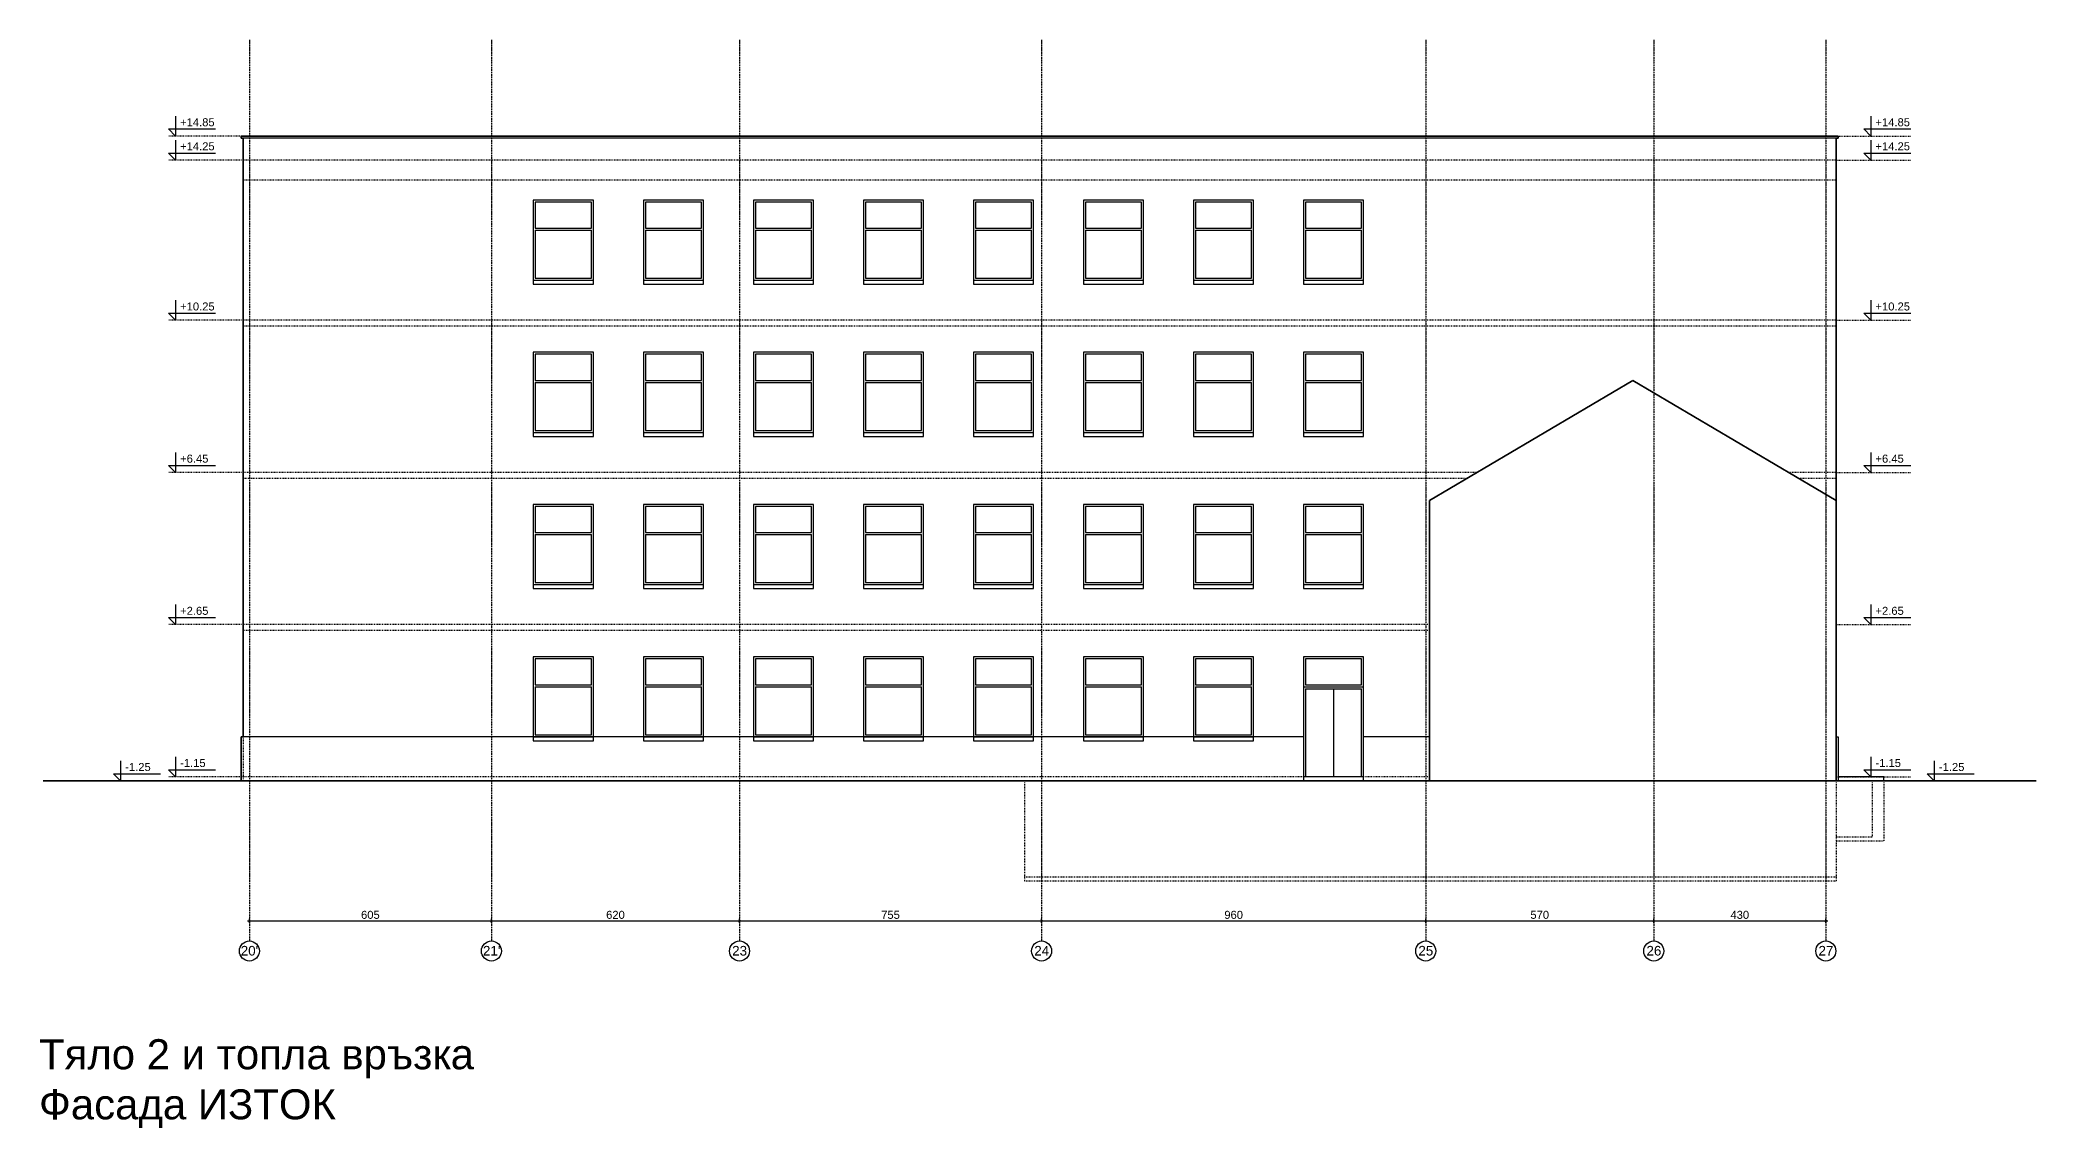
# Model space of a CAD drawing. Header units: inches. Extents: x -72385 to 39588, y -6525 to 66685.
# Drawn here: x 25931 to 30920, y 17634 to 20351 of the extents above; entities that cross this region are included whole.
import ezdxf

# ---------------------------------------------------------------- set-up
doc = ezdxf.new("R2010")
doc.units = ezdxf.units.IN
doc.header["$MEASUREMENT"] = 0
doc.linetypes.add('DashDot', pattern=[0.6, 0.4, -0.1, 0, -0.1])
doc.linetypes.add('Hidden', pattern=[0.4, 0.2, -0.2])
for name, color, linetype, lineweight in [('Надписи коти външни', 252, 'Continuous', 25), ('Надписи нива', 252, 'Continuous', 25), ('Надписи Оси', 252, 'Continuous', 25), ('Оси', 252, 'DashDot', 25), ('Фасади Разрези дебело', 7, 'Continuous', 35), ('Фасади Разрези пунктир', 253, 'Hidden', 25), ('Фасади Разрези тънко', 253, 'Continuous', 25)]:
    doc.layers.add(name, color=color, linetype=linetype, lineweight=lineweight)
doc.styles.add('Arial Regular', font='arial.ttf')
doc.styles.get("Standard").update_dxf_attribs({"font": 'arial.ttf'})
doc.dimstyles.new('Annotative', dxfattribs={"dimscale": 0, "dimtxt": 20, "dimasz": 5, "dimexe": 5, "dimexo": 5, "dimgap": 5, "dimtad": 1, "dimdec": 0, "dimzin": 0, "dimdsep": 46, "dimtxsty": 'Standard', "dimblk": 'ARCHTICK', "dimcen": 5, "dimdle": 5, "dimadec": 0, "dimazin": 0, "dimtfac": 1, "dimtdec": 0, "dimtofl": 0, "dimtmove": 0, "dimatfit": 3, "dimldrblk": 'ARCHTICK', "dimfxl": 5, "dimfxlon": 1, "dimtolj": 1, "dimtzin": 0, "dimarcsym": 1})

# ---------------------------------------------------------------- blocks, each defined once
blk = doc.blocks.new('_ArchTick')
at = {"color": 0, "linetype": 'ByBlock', "const_width": 0.15}
blk.add_lwpolyline([(-0.5, -0.5), (0.5, 0.5)], dxfattribs=at)
blk = doc.blocks.new('*D7034')
at = {"layer": 'Defpoints', "color": 0, "ltscale": 10, "transparency": 16777216}
for p in [(27059.7, 18150.9), (26454.7, 18100.9), (27059.7, 18100.9)]:
    blk.add_point(p, dxfattribs=at)
at = {"layer": 'Надписи коти външни', "color": 0, "lineweight": -2, "ltscale": 10, "transparency": 16777216}
for p, q in [((26449.7, 18150.9), (27064.7, 18150.9)), ((26454.7, 18145.9), (26454.7, 18155.9)), ((27059.7, 18145.9), (27059.7, 18155.9))]:
    blk.add_line(p, q, dxfattribs=at)
at = {"layer": 'Надписи коти външни', "color": 0, "lineweight": -2, "ltscale": 10, "transparency": 16777216, "xscale": 5, "yscale": 5, "zscale": 5, "rotation": 180}
blk.add_blockref('_ArchTick', (26454.7, 18150.9), dxfattribs=at)
at = {"layer": 'Надписи коти външни', "color": 0, "lineweight": -2, "ltscale": 10, "transparency": 16777216, "xscale": 5, "yscale": 5, "zscale": 5}
blk.add_blockref('_ArchTick', (27059.7, 18150.9), dxfattribs=at)
at = {"layer": 'Надписи коти външни', "color": 0, "ltscale": 10, "transparency": 16777216, "insert": (26757.2, 18166.1), "char_height": 20, "attachment_point": 5}
blk.add_mtext('\\A1;605', dxfattribs=at)
blk = doc.blocks.new('*D7035')
at = {"layer": 'Defpoints', "color": 0, "ltscale": 10, "transparency": 16777216}
for p in [(27679.7, 18150.9), (27059.7, 18100.9), (27679.7, 18100.9)]:
    blk.add_point(p, dxfattribs=at)
at = {"layer": 'Надписи коти външни', "color": 0, "lineweight": -2, "ltscale": 10, "transparency": 16777216}
for p, q in [((27054.7, 18150.9), (27684.7, 18150.9)), ((27059.7, 18145.9), (27059.7, 18155.9)), ((27679.7, 18145.9), (27679.7, 18155.9))]:
    blk.add_line(p, q, dxfattribs=at)
at = {"layer": 'Надписи коти външни', "color": 0, "lineweight": -2, "ltscale": 10, "transparency": 16777216, "xscale": 5, "yscale": 5, "zscale": 5, "rotation": 180}
blk.add_blockref('_ArchTick', (27059.7, 18150.9), dxfattribs=at)
at = {"layer": 'Надписи коти външни', "color": 0, "lineweight": -2, "ltscale": 10, "transparency": 16777216, "xscale": 5, "yscale": 5, "zscale": 5}
blk.add_blockref('_ArchTick', (27679.7, 18150.9), dxfattribs=at)
at = {"layer": 'Надписи коти външни', "color": 0, "ltscale": 10, "transparency": 16777216, "insert": (27369.7, 18166.1), "char_height": 20, "attachment_point": 5}
blk.add_mtext('\\A1;620', dxfattribs=at)
blk = doc.blocks.new('*D7036')
at = {"layer": 'Defpoints', "color": 0, "ltscale": 10, "transparency": 16777216}
for p in [(28434.7, 18150.9), (27679.7, 18100.9), (28434.7, 18100.9)]:
    blk.add_point(p, dxfattribs=at)
at = {"layer": 'Надписи коти външни', "color": 0, "lineweight": -2, "ltscale": 10, "transparency": 16777216}
for p, q in [((27674.7, 18150.9), (28439.7, 18150.9)), ((27679.7, 18145.9), (27679.7, 18155.9)), ((28434.7, 18145.9), (28434.7, 18155.9))]:
    blk.add_line(p, q, dxfattribs=at)
at = {"layer": 'Надписи коти външни', "color": 0, "lineweight": -2, "ltscale": 10, "transparency": 16777216, "xscale": 5, "yscale": 5, "zscale": 5, "rotation": 180}
blk.add_blockref('_ArchTick', (27679.7, 18150.9), dxfattribs=at)
at = {"layer": 'Надписи коти външни', "color": 0, "lineweight": -2, "ltscale": 10, "transparency": 16777216, "xscale": 5, "yscale": 5, "zscale": 5}
blk.add_blockref('_ArchTick', (28434.7, 18150.9), dxfattribs=at)
at = {"layer": 'Надписи коти външни', "color": 0, "ltscale": 10, "transparency": 16777216, "insert": (28057.2, 18166.1), "char_height": 20, "attachment_point": 5}
blk.add_mtext('\\A1;755', dxfattribs=at)
blk = doc.blocks.new('*D7037')
at = {"layer": 'Defpoints', "color": 0, "ltscale": 10, "transparency": 16777216}
for p in [(29394.7, 18150.9), (28434.7, 18100.9), (29394.7, 18100.9)]:
    blk.add_point(p, dxfattribs=at)
at = {"layer": 'Надписи коти външни', "color": 0, "lineweight": -2, "ltscale": 10, "transparency": 16777216}
for p, q in [((28429.7, 18150.9), (29399.7, 18150.9)), ((28434.7, 18145.9), (28434.7, 18155.9)), ((29394.7, 18145.9), (29394.7, 18155.9))]:
    blk.add_line(p, q, dxfattribs=at)
at = {"layer": 'Надписи коти външни', "color": 0, "lineweight": -2, "ltscale": 10, "transparency": 16777216, "xscale": 5, "yscale": 5, "zscale": 5, "rotation": 180}
blk.add_blockref('_ArchTick', (28434.7, 18150.9), dxfattribs=at)
at = {"layer": 'Надписи коти външни', "color": 0, "lineweight": -2, "ltscale": 10, "transparency": 16777216, "xscale": 5, "yscale": 5, "zscale": 5}
blk.add_blockref('_ArchTick', (29394.7, 18150.9), dxfattribs=at)
at = {"layer": 'Надписи коти външни', "color": 0, "ltscale": 10, "transparency": 16777216, "insert": (28914.7, 18166.1), "char_height": 20, "attachment_point": 5}
blk.add_mtext('\\A1;960', dxfattribs=at)
blk = doc.blocks.new('*D7038')
at = {"layer": 'Defpoints', "color": 0, "ltscale": 10, "transparency": 16777216}
for p in [(29964.7, 18150.9), (29394.7, 18100.9), (29964.7, 18100.9)]:
    blk.add_point(p, dxfattribs=at)
at = {"layer": 'Надписи коти външни', "color": 0, "lineweight": -2, "ltscale": 10, "transparency": 16777216}
for p, q in [((29389.7, 18150.9), (29969.7, 18150.9)), ((29394.7, 18145.9), (29394.7, 18155.9)), ((29964.7, 18145.9), (29964.7, 18155.9))]:
    blk.add_line(p, q, dxfattribs=at)
at = {"layer": 'Надписи коти външни', "color": 0, "lineweight": -2, "ltscale": 10, "transparency": 16777216, "xscale": 5, "yscale": 5, "zscale": 5, "rotation": 180}
blk.add_blockref('_ArchTick', (29394.7, 18150.9), dxfattribs=at)
at = {"layer": 'Надписи коти външни', "color": 0, "lineweight": -2, "ltscale": 10, "transparency": 16777216, "xscale": 5, "yscale": 5, "zscale": 5}
blk.add_blockref('_ArchTick', (29964.7, 18150.9), dxfattribs=at)
at = {"layer": 'Надписи коти външни', "color": 0, "ltscale": 10, "transparency": 16777216, "insert": (29679.7, 18166.1), "char_height": 20, "attachment_point": 5}
blk.add_mtext('\\A1;570', dxfattribs=at)
blk = doc.blocks.new('*D7039')
at = {"layer": 'Defpoints', "color": 0, "ltscale": 10, "transparency": 16777216}
for p in [(30394.7, 18150.9), (29964.7, 18100.9), (30394.7, 18100.9)]:
    blk.add_point(p, dxfattribs=at)
at = {"layer": 'Надписи коти външни', "color": 0, "lineweight": -2, "ltscale": 10, "transparency": 16777216}
for p, q in [((29959.7, 18150.9), (30399.7, 18150.9)), ((29964.7, 18145.9), (29964.7, 18155.9)), ((30394.7, 18145.9), (30394.7, 18155.9))]:
    blk.add_line(p, q, dxfattribs=at)
at = {"layer": 'Надписи коти външни', "color": 0, "lineweight": -2, "ltscale": 10, "transparency": 16777216, "xscale": 5, "yscale": 5, "zscale": 5, "rotation": 180}
blk.add_blockref('_ArchTick', (29964.7, 18150.9), dxfattribs=at)
at = {"layer": 'Надписи коти външни', "color": 0, "lineweight": -2, "ltscale": 10, "transparency": 16777216, "xscale": 5, "yscale": 5, "zscale": 5}
blk.add_blockref('_ArchTick', (30394.7, 18150.9), dxfattribs=at)
at = {"layer": 'Надписи коти външни', "color": 0, "ltscale": 10, "transparency": 16777216, "insert": (30179.7, 18166.1), "char_height": 20, "attachment_point": 5}
blk.add_mtext('\\A1;430', dxfattribs=at)

msp = doc.modelspace()

# ---------------------------------------------------------------- linework, layer by layer
at = {"layer": 'Надписи нива', "ltscale": 10}
for p, q in [((26270.1, 20160.9), (26270.1, 20110.9)), ((30507.1, 20160.9), (30507.1, 20110.9)), ((26252.4, 20128.6), (26370.1, 20128.6)), ((26270.1, 20110.9), (26252.4, 20128.6)), ((30489.4, 20128.6), (30607.1, 20128.6)), ((30507.1, 20110.9), (30489.4, 20128.6)), ((26252.4, 20068.6), (26370.1, 20068.6)), ((26270.1, 20050.9), (26252.4, 20068.6)), ((26270.1, 20100.9), (26270.1, 20050.9)), ((30489.4, 20068.6), (30607.1, 20068.6)), ((30507.1, 20050.9), (30489.4, 20068.6)), ((30507.1, 20100.9), (30507.1, 20050.9)), ((26252.4, 19668.6), (26370.1, 19668.6)), ((26270.1, 19650.9), (26252.4, 19668.6)), ((26270.1, 19700.9), (26270.1, 19650.9)), ((30489.4, 19668.6), (30607.1, 19668.6)), ((30507.1, 19650.9), (30489.4, 19668.6)), ((30507.1, 19700.9), (30507.1, 19650.9)), ((26270.1, 19320.9), (26270.1, 19270.9)), ((30507.1, 19320.9), (30507.1, 19270.9)), ((26252.4, 19288.6), (26370.1, 19288.6)), ((26270.1, 19270.9), (26252.4, 19288.6)), ((30489.4, 19288.6), (30607.1, 19288.6)), ((30507.1, 19270.9), (30489.4, 19288.6)), ((26252.4, 18908.6), (26370.1, 18908.6)), ((26270.1, 18890.9), (26252.4, 18908.6)), ((26270.1, 18940.9), (26270.1, 18890.9)), ((30489.4, 18908.6), (30607.1, 18908.6)), ((30507.1, 18890.9), (30489.4, 18908.6)), ((30507.1, 18940.9), (30507.1, 18890.9)), ((26270.1, 18560.9), (26270.1, 18510.9)), ((30507.1, 18560.9), (30507.1, 18510.9)), ((26115.1, 18518.6), (26232.8, 18518.6)), ((26132.8, 18500.9), (26115.1, 18518.6)), ((26132.8, 18550.9), (26132.8, 18500.9)), ((26252.4, 18528.6), (26370.1, 18528.6)), ((26270.1, 18510.9), (26252.4, 18528.6)), ((30489.4, 18528.6), (30607.1, 18528.6)), ((30507.1, 18510.9), (30489.4, 18528.6)), ((30648, 18518.6), (30765.7, 18518.6)), ((30665.7, 18500.9), (30648, 18518.6)), ((30665.7, 18550.9), (30665.7, 18500.9))]:
    msp.add_line(p, q, dxfattribs=at)
at = {"layer": 'Надписи нива', "linetype": 'Hidden', "ltscale": 10}
for p, q in [((26439.3, 20110.9), (26252.4, 20110.9)), ((30420.2, 20110.9), (30607.1, 20110.9)), ((26439.3, 20050.9), (26252.4, 20050.9)), ((30420.2, 20050.9), (30607.1, 20050.9)), ((26439.3, 19650.9), (26252.4, 19650.9)), ((30420.2, 19650.9), (30607.1, 19650.9)), ((26439.3, 19270.9), (26252.4, 19270.9)), ((30420.2, 19270.9), (30607.1, 19270.9)), ((26439.3, 18890.9), (26252.4, 18890.9)), ((30420.2, 18890.9), (30607.1, 18890.9)), ((26439.3, 18510.9), (26252.4, 18510.9)), ((30420.2, 18510.9), (30607.1, 18510.9))]:
    msp.add_line(p, q, dxfattribs=at)
at = {"layer": 'Надписи Оси', "ltscale": 50}
for centre in [(26454.7, 18075.9), (27059.7, 18075.9), (27679.7, 18075.9), (28434.7, 18075.9), (29394.7, 18075.9), (29964.7, 18075.9), (30394.7, 18075.9)]:
    msp.add_circle(centre, 25, dxfattribs=at)
at = {"layer": 'Оси', "ltscale": 10}
for p, q in [((26454.7, 20350.9), (26454.7, 18100.9)), ((27059.7, 20350.9), (27059.7, 18100.9)), ((27679.7, 20350.9), (27679.7, 18100.9)), ((28434.7, 20350.9), (28434.7, 18100.9)), ((29394.7, 20350.9), (29394.7, 18100.9)), ((29964.7, 20350.9), (29964.7, 18100.9)), ((30394.7, 20350.9), (30394.7, 18100.9))]:
    msp.add_line(p, q, dxfattribs=at)
at = {"layer": 'Фасади Разрези дебело', "ltscale": 10, "extrusion": (1.22465e-16, 1, -2.22045e-16)}
msp.add_line((30425.2, 20110.9), (26434.3, 20110.9), dxfattribs=at)
at = {"layer": 'Фасади Разрези дебело', "ltscale": 10}
for p, q in [((26434.3, 20110.9), (26434.3, 20105.9)), ((26439.3, 20105.9), (26434.3, 20105.9)), ((26439.3, 20105.9), (26439.3, 18610.9)), ((30420.2, 20105.9), (30420.2, 19200.9)), ((30420.2, 20105.9), (30425.2, 20105.9)), ((30425.2, 20110.9), (30425.2, 20105.9)), ((29912.3, 19500.9), (29404.4, 19200.9)), ((29912.3, 19500.9), (30420.2, 19200.9)), ((29404.4, 19200.9), (29404.4, 18500.9)), ((30420.2, 19200.9), (30420.2, 18500.9)), ((26434.3, 18610.9), (26434.3, 18500.9)), ((26439.3, 18610.9), (26434.3, 18610.9))]:
    msp.add_line(p, q, dxfattribs=at)
at = {"layer": 'Фасади Разрези дебело', "ltscale": 10, "extrusion": (-1.2091e-15, 1, -2.22045e-16)}
msp.add_line((30920.2, 18500.9), (25939.3, 18500.9), dxfattribs=at)
at = {"layer": 'Фасади Разрези пунктир', "ltscale": 10, "extrusion": (1.22465e-16, 1, -2.22045e-16)}
for p, q in [((30420.2, 20050.9), (26439.3, 20050.9)), ((30420.2, 20000.9), (26439.3, 20000.9)), ((30420.2, 19650.9), (26439.3, 19650.9)), ((30420.2, 19635.9), (26439.3, 19635.9)), ((29522.9, 19270.9), (26439.3, 19270.9)), ((30420.2, 19270.9), (30301.7, 19270.9)), ((29497.5, 19255.9), (26439.3, 19255.9)), ((30420.2, 19255.9), (30327.1, 19255.9)), ((29404.4, 18890.9), (26439.3, 18890.9)), ((29404.4, 18875.9), (26439.3, 18875.9)), ((29089.4, 18510.9), (26439.3, 18510.9)), ((29404.4, 18510.9), (29239.4, 18510.9))]:
    msp.add_line(p, q, dxfattribs=at)
at = {"layer": 'Фасади Разрези пунктир', "ltscale": 10}
for p, q in [((26439.3, 18610.9), (26439.3, 18500.9)), ((28391.9, 18500.9), (28391.9, 18250.9)), ((30420.2, 18500.9), (30420.2, 18250.9)), ((30510.2, 18500.9), (30510.2, 18360.9)), ((30539.8, 18500.9), (30539.8, 18350.9))]:
    msp.add_line(p, q, dxfattribs=at)
at = {"layer": 'Фасади Разрези пунктир', "ltscale": 10, "extrusion": (7.84095e-16, 1, -2.22045e-16)}
for p, q in [((30420.2, 18360.9), (30510.2, 18360.9)), ((30420.2, 18350.9), (30539.8, 18350.9))]:
    msp.add_line(p, q, dxfattribs=at)
at = {"layer": 'Фасади Разрези пунктир', "ltscale": 10, "extrusion": (-1.22465e-16, 1, -2.22045e-16)}
for p, q in [((28391.9, 18260.9), (30420.2, 18260.9)), ((28391.9, 18250.9), (30420.2, 18250.9))]:
    msp.add_line(p, q, dxfattribs=at)
at = {"layer": 'Фасади Разрези тънко', "ltscale": 10, "extrusion": (1.22465e-16, 1, -2.22045e-16)}
for p, q in [((30420.2, 20105.9), (26439.3, 20105.9)), ((29239.4, 18510.9), (29089.4, 18510.9))]:
    msp.add_line(p, q, dxfattribs=at)
at = {"layer": 'Фасади Разрези тънко', "ltscale": 10}
for p, q in [((27314.4, 19950.9), (27164.4, 19950.9)), ((27164.4, 19950.9), (27164.4, 19750.9)), ((27309.4, 19945.9), (27169.4, 19945.9)), ((27169.4, 19945.9), (27169.4, 19880.9)), ((27309.4, 19880.9), (27309.4, 19945.9)), ((27314.4, 19750.9), (27314.4, 19950.9)), ((27589.4, 19950.9), (27439.4, 19950.9)), ((27439.4, 19950.9), (27439.4, 19750.9)), ((27584.4, 19945.9), (27444.4, 19945.9)), ((27444.4, 19945.9), (27444.4, 19880.9)), ((27584.4, 19880.9), (27584.4, 19945.9)), ((27589.4, 19750.9), (27589.4, 19950.9)), ((27864.4, 19950.9), (27714.4, 19950.9)), ((27714.4, 19950.9), (27714.4, 19750.9)), ((27859.4, 19945.9), (27719.4, 19945.9)), ((27719.4, 19945.9), (27719.4, 19880.9)), ((27859.4, 19880.9), (27859.4, 19945.9)), ((27864.4, 19750.9), (27864.4, 19950.9)), ((28139.4, 19950.9), (27989.4, 19950.9)), ((27989.4, 19950.9), (27989.4, 19750.9)), ((28134.4, 19945.9), (27994.4, 19945.9)), ((27994.4, 19945.9), (27994.4, 19880.9)), ((28134.4, 19880.9), (28134.4, 19945.9)), ((28139.4, 19750.9), (28139.4, 19950.9)), ((28414.4, 19950.9), (28264.4, 19950.9)), ((28264.4, 19950.9), (28264.4, 19750.9)), ((28409.4, 19945.9), (28269.4, 19945.9)), ((28269.4, 19945.9), (28269.4, 19880.9)), ((28409.4, 19880.9), (28409.4, 19945.9)), ((28414.4, 19750.9), (28414.4, 19950.9)), ((28689.4, 19950.9), (28539.4, 19950.9)), ((28539.4, 19950.9), (28539.4, 19750.9)), ((28684.4, 19945.9), (28544.4, 19945.9)), ((28544.4, 19945.9), (28544.4, 19880.9)), ((28684.4, 19880.9), (28684.4, 19945.9)), ((28689.4, 19750.9), (28689.4, 19950.9)), ((28964.4, 19950.9), (28814.4, 19950.9)), ((28814.4, 19950.9), (28814.4, 19750.9)), ((28959.4, 19945.9), (28819.4, 19945.9)), ((28819.4, 19945.9), (28819.4, 19880.9)), ((28959.4, 19880.9), (28959.4, 19945.9)), ((28964.4, 19750.9), (28964.4, 19950.9)), ((29239.4, 19950.9), (29089.4, 19950.9)), ((29089.4, 19950.9), (29089.4, 19750.9)), ((29234.4, 19945.9), (29094.4, 19945.9)), ((29094.4, 19945.9), (29094.4, 19880.9)), ((29234.4, 19880.9), (29234.4, 19945.9)), ((29239.4, 19750.9), (29239.4, 19950.9)), ((27169.4, 19880.9), (27309.4, 19880.9)), ((27169.4, 19875.9), (27169.4, 19755.9)), ((27169.4, 19875.9), (27309.4, 19875.9)), ((27309.4, 19755.9), (27309.4, 19875.9)), ((27444.4, 19880.9), (27584.4, 19880.9)), ((27444.4, 19875.9), (27444.4, 19755.9)), ((27444.4, 19875.9), (27584.4, 19875.9)), ((27584.4, 19755.9), (27584.4, 19875.9)), ((27719.4, 19880.9), (27859.4, 19880.9)), ((27719.4, 19875.9), (27719.4, 19755.9)), ((27719.4, 19875.9), (27859.4, 19875.9)), ((27859.4, 19755.9), (27859.4, 19875.9)), ((27994.4, 19880.9), (28134.4, 19880.9)), ((27994.4, 19875.9), (27994.4, 19755.9)), ((27994.4, 19875.9), (28134.4, 19875.9)), ((28134.4, 19755.9), (28134.4, 19875.9)), ((28269.4, 19880.9), (28409.4, 19880.9)), ((28269.4, 19875.9), (28269.4, 19755.9)), ((28269.4, 19875.9), (28409.4, 19875.9)), ((28409.4, 19755.9), (28409.4, 19875.9)), ((28544.4, 19880.9), (28684.4, 19880.9)), ((28544.4, 19875.9), (28544.4, 19755.9)), ((28544.4, 19875.9), (28684.4, 19875.9)), ((28684.4, 19755.9), (28684.4, 19875.9)), ((28819.4, 19880.9), (28959.4, 19880.9)), ((28819.4, 19875.9), (28819.4, 19755.9)), ((28819.4, 19875.9), (28959.4, 19875.9)), ((28959.4, 19755.9), (28959.4, 19875.9)), ((29094.4, 19880.9), (29234.4, 19880.9)), ((29094.4, 19875.9), (29094.4, 19755.9)), ((29094.4, 19875.9), (29234.4, 19875.9)), ((29234.4, 19755.9), (29234.4, 19875.9)), ((27164.4, 19750.9), (27164.4, 19740.9)), ((27164.4, 19750.9), (27314.4, 19750.9)), ((27164.4, 19740.9), (27314.4, 19740.9)), ((27169.4, 19755.9), (27309.4, 19755.9)), ((27314.4, 19740.9), (27314.4, 19750.9)), ((27439.4, 19750.9), (27439.4, 19740.9)), ((27439.4, 19750.9), (27589.4, 19750.9)), ((27439.4, 19740.9), (27589.4, 19740.9)), ((27444.4, 19755.9), (27584.4, 19755.9)), ((27589.4, 19740.9), (27589.4, 19750.9)), ((27714.4, 19750.9), (27714.4, 19740.9)), ((27714.4, 19750.9), (27864.4, 19750.9)), ((27714.4, 19740.9), (27864.4, 19740.9)), ((27719.4, 19755.9), (27859.4, 19755.9)), ((27864.4, 19740.9), (27864.4, 19750.9)), ((27989.4, 19750.9), (27989.4, 19740.9)), ((27989.4, 19750.9), (28139.4, 19750.9)), ((27989.4, 19740.9), (28139.4, 19740.9)), ((27994.4, 19755.9), (28134.4, 19755.9)), ((28139.4, 19740.9), (28139.4, 19750.9)), ((28264.4, 19750.9), (28264.4, 19740.9)), ((28264.4, 19750.9), (28414.4, 19750.9)), ((28264.4, 19740.9), (28414.4, 19740.9)), ((28269.4, 19755.9), (28409.4, 19755.9)), ((28414.4, 19740.9), (28414.4, 19750.9)), ((28539.4, 19750.9), (28539.4, 19740.9)), ((28539.4, 19750.9), (28689.4, 19750.9)), ((28539.4, 19740.9), (28689.4, 19740.9)), ((28544.4, 19755.9), (28684.4, 19755.9)), ((28689.4, 19740.9), (28689.4, 19750.9)), ((28814.4, 19750.9), (28814.4, 19740.9)), ((28814.4, 19750.9), (28964.4, 19750.9)), ((28814.4, 19740.9), (28964.4, 19740.9)), ((28819.4, 19755.9), (28959.4, 19755.9)), ((28964.4, 19740.9), (28964.4, 19750.9)), ((29089.4, 19750.9), (29089.4, 19740.9)), ((29089.4, 19750.9), (29239.4, 19750.9)), ((29089.4, 19740.9), (29239.4, 19740.9)), ((29094.4, 19755.9), (29234.4, 19755.9)), ((29239.4, 19740.9), (29239.4, 19750.9)), ((27314.4, 19570.9), (27164.4, 19570.9)), ((27164.4, 19570.9), (27164.4, 19370.9)), ((27309.4, 19565.9), (27169.4, 19565.9)), ((27169.4, 19565.9), (27169.4, 19500.9)), ((27309.4, 19500.9), (27309.4, 19565.9)), ((27314.4, 19370.9), (27314.4, 19570.9)), ((27589.4, 19570.9), (27439.4, 19570.9)), ((27439.4, 19570.9), (27439.4, 19370.9)), ((27584.4, 19565.9), (27444.4, 19565.9)), ((27444.4, 19565.9), (27444.4, 19500.9)), ((27584.4, 19500.9), (27584.4, 19565.9)), ((27589.4, 19370.9), (27589.4, 19570.9)), ((27864.4, 19570.9), (27714.4, 19570.9)), ((27714.4, 19570.9), (27714.4, 19370.9)), ((27859.4, 19565.9), (27719.4, 19565.9)), ((27719.4, 19565.9), (27719.4, 19500.9)), ((27859.4, 19500.9), (27859.4, 19565.9)), ((27864.4, 19370.9), (27864.4, 19570.9)), ((28139.4, 19570.9), (27989.4, 19570.9)), ((27989.4, 19570.9), (27989.4, 19370.9)), ((28134.4, 19565.9), (27994.4, 19565.9)), ((27994.4, 19565.9), (27994.4, 19500.9)), ((28134.4, 19500.9), (28134.4, 19565.9)), ((28139.4, 19370.9), (28139.4, 19570.9)), ((28414.4, 19570.9), (28264.4, 19570.9)), ((28264.4, 19570.9), (28264.4, 19370.9)), ((28409.4, 19565.9), (28269.4, 19565.9)), ((28269.4, 19565.9), (28269.4, 19500.9)), ((28409.4, 19500.9), (28409.4, 19565.9)), ((28414.4, 19370.9), (28414.4, 19570.9)), ((28689.4, 19570.9), (28539.4, 19570.9)), ((28539.4, 19570.9), (28539.4, 19370.9)), ((28684.4, 19565.9), (28544.4, 19565.9)), ((28544.4, 19565.9), (28544.4, 19500.9)), ((28684.4, 19500.9), (28684.4, 19565.9)), ((28689.4, 19370.9), (28689.4, 19570.9)), ((28964.4, 19570.9), (28814.4, 19570.9)), ((28814.4, 19570.9), (28814.4, 19370.9)), ((28959.4, 19565.9), (28819.4, 19565.9)), ((28819.4, 19565.9), (28819.4, 19500.9)), ((28959.4, 19500.9), (28959.4, 19565.9)), ((28964.4, 19370.9), (28964.4, 19570.9)), ((29239.4, 19570.9), (29089.4, 19570.9)), ((29089.4, 19570.9), (29089.4, 19370.9)), ((29234.4, 19565.9), (29094.4, 19565.9)), ((29094.4, 19565.9), (29094.4, 19500.9)), ((29234.4, 19500.9), (29234.4, 19565.9)), ((29239.4, 19370.9), (29239.4, 19570.9)), ((27169.4, 19500.9), (27309.4, 19500.9)), ((27169.4, 19495.9), (27169.4, 19375.9)), ((27169.4, 19495.9), (27309.4, 19495.9)), ((27309.4, 19375.9), (27309.4, 19495.9)), ((27444.4, 19500.9), (27584.4, 19500.9)), ((27444.4, 19495.9), (27444.4, 19375.9)), ((27444.4, 19495.9), (27584.4, 19495.9)), ((27584.4, 19375.9), (27584.4, 19495.9)), ((27719.4, 19500.9), (27859.4, 19500.9)), ((27719.4, 19495.9), (27719.4, 19375.9)), ((27719.4, 19495.9), (27859.4, 19495.9)), ((27859.4, 19375.9), (27859.4, 19495.9)), ((27994.4, 19500.9), (28134.4, 19500.9)), ((27994.4, 19495.9), (27994.4, 19375.9)), ((27994.4, 19495.9), (28134.4, 19495.9)), ((28134.4, 19375.9), (28134.4, 19495.9)), ((28269.4, 19500.9), (28409.4, 19500.9)), ((28269.4, 19495.9), (28269.4, 19375.9)), ((28269.4, 19495.9), (28409.4, 19495.9)), ((28409.4, 19375.9), (28409.4, 19495.9)), ((28544.4, 19500.9), (28684.4, 19500.9)), ((28544.4, 19495.9), (28544.4, 19375.9)), ((28544.4, 19495.9), (28684.4, 19495.9)), ((28684.4, 19375.9), (28684.4, 19495.9)), ((28819.4, 19500.9), (28959.4, 19500.9)), ((28819.4, 19495.9), (28819.4, 19375.9)), ((28819.4, 19495.9), (28959.4, 19495.9)), ((28959.4, 19375.9), (28959.4, 19495.9)), ((29094.4, 19500.9), (29234.4, 19500.9)), ((29094.4, 19495.9), (29094.4, 19375.9)), ((29094.4, 19495.9), (29234.4, 19495.9)), ((29234.4, 19375.9), (29234.4, 19495.9)), ((27164.4, 19370.9), (27164.4, 19360.9)), ((27164.4, 19370.9), (27314.4, 19370.9)), ((27164.4, 19360.9), (27314.4, 19360.9)), ((27169.4, 19375.9), (27309.4, 19375.9)), ((27314.4, 19360.9), (27314.4, 19370.9)), ((27439.4, 19370.9), (27439.4, 19360.9)), ((27439.4, 19370.9), (27589.4, 19370.9)), ((27439.4, 19360.9), (27589.4, 19360.9)), ((27444.4, 19375.9), (27584.4, 19375.9)), ((27589.4, 19360.9), (27589.4, 19370.9)), ((27714.4, 19370.9), (27714.4, 19360.9)), ((27714.4, 19370.9), (27864.4, 19370.9)), ((27714.4, 19360.9), (27864.4, 19360.9)), ((27719.4, 19375.9), (27859.4, 19375.9)), ((27864.4, 19360.9), (27864.4, 19370.9)), ((27989.4, 19370.9), (27989.4, 19360.9)), ((27989.4, 19370.9), (28139.4, 19370.9)), ((27989.4, 19360.9), (28139.4, 19360.9)), ((27994.4, 19375.9), (28134.4, 19375.9)), ((28139.4, 19360.9), (28139.4, 19370.9)), ((28264.4, 19370.9), (28264.4, 19360.9)), ((28264.4, 19370.9), (28414.4, 19370.9)), ((28264.4, 19360.9), (28414.4, 19360.9)), ((28269.4, 19375.9), (28409.4, 19375.9)), ((28414.4, 19360.9), (28414.4, 19370.9)), ((28539.4, 19370.9), (28539.4, 19360.9)), ((28539.4, 19370.9), (28689.4, 19370.9)), ((28539.4, 19360.9), (28689.4, 19360.9)), ((28544.4, 19375.9), (28684.4, 19375.9)), ((28689.4, 19360.9), (28689.4, 19370.9)), ((28814.4, 19370.9), (28814.4, 19360.9)), ((28814.4, 19370.9), (28964.4, 19370.9)), ((28814.4, 19360.9), (28964.4, 19360.9)), ((28819.4, 19375.9), (28959.4, 19375.9)), ((28964.4, 19360.9), (28964.4, 19370.9)), ((29089.4, 19370.9), (29089.4, 19360.9)), ((29089.4, 19370.9), (29239.4, 19370.9)), ((29089.4, 19360.9), (29239.4, 19360.9)), ((29094.4, 19375.9), (29234.4, 19375.9)), ((29239.4, 19360.9), (29239.4, 19370.9)), ((27314.4, 19190.9), (27164.4, 19190.9)), ((27164.4, 19190.9), (27164.4, 18990.9)), ((27309.4, 19185.9), (27169.4, 19185.9)), ((27169.4, 19185.9), (27169.4, 19120.9)), ((27309.4, 19120.9), (27309.4, 19185.9)), ((27314.4, 18990.9), (27314.4, 19190.9)), ((27589.4, 19190.9), (27439.4, 19190.9)), ((27439.4, 19190.9), (27439.4, 18990.9)), ((27584.4, 19185.9), (27444.4, 19185.9)), ((27444.4, 19185.9), (27444.4, 19120.9)), ((27584.4, 19120.9), (27584.4, 19185.9)), ((27589.4, 18990.9), (27589.4, 19190.9)), ((27864.4, 19190.9), (27714.4, 19190.9)), ((27714.4, 19190.9), (27714.4, 18990.9)), ((27859.4, 19185.9), (27719.4, 19185.9)), ((27719.4, 19185.9), (27719.4, 19120.9)), ((27859.4, 19120.9), (27859.4, 19185.9)), ((27864.4, 18990.9), (27864.4, 19190.9)), ((28139.4, 19190.9), (27989.4, 19190.9)), ((27989.4, 19190.9), (27989.4, 18990.9)), ((28134.4, 19185.9), (27994.4, 19185.9)), ((27994.4, 19185.9), (27994.4, 19120.9)), ((28134.4, 19120.9), (28134.4, 19185.9)), ((28139.4, 18990.9), (28139.4, 19190.9)), ((28414.4, 19190.9), (28264.4, 19190.9)), ((28264.4, 19190.9), (28264.4, 18990.9)), ((28409.4, 19185.9), (28269.4, 19185.9)), ((28269.4, 19185.9), (28269.4, 19120.9)), ((28409.4, 19120.9), (28409.4, 19185.9)), ((28414.4, 18990.9), (28414.4, 19190.9)), ((28689.4, 19190.9), (28539.4, 19190.9)), ((28539.4, 19190.9), (28539.4, 18990.9)), ((28684.4, 19185.9), (28544.4, 19185.9)), ((28544.4, 19185.9), (28544.4, 19120.9)), ((28684.4, 19120.9), (28684.4, 19185.9)), ((28689.4, 18990.9), (28689.4, 19190.9)), ((28964.4, 19190.9), (28814.4, 19190.9)), ((28814.4, 19190.9), (28814.4, 18990.9)), ((28959.4, 19185.9), (28819.4, 19185.9)), ((28819.4, 19185.9), (28819.4, 19120.9)), ((28959.4, 19120.9), (28959.4, 19185.9)), ((28964.4, 18990.9), (28964.4, 19190.9)), ((29239.4, 19190.9), (29089.4, 19190.9)), ((29089.4, 19190.9), (29089.4, 18990.9)), ((29234.4, 19185.9), (29094.4, 19185.9)), ((29094.4, 19185.9), (29094.4, 19120.9)), ((29234.4, 19120.9), (29234.4, 19185.9)), ((29239.4, 18990.9), (29239.4, 19190.9)), ((27169.4, 19120.9), (27309.4, 19120.9)), ((27169.4, 19115.9), (27169.4, 18995.9)), ((27169.4, 19115.9), (27309.4, 19115.9)), ((27309.4, 18995.9), (27309.4, 19115.9)), ((27444.4, 19120.9), (27584.4, 19120.9)), ((27444.4, 19115.9), (27444.4, 18995.9)), ((27444.4, 19115.9), (27584.4, 19115.9)), ((27584.4, 18995.9), (27584.4, 19115.9)), ((27719.4, 19120.9), (27859.4, 19120.9)), ((27719.4, 19115.9), (27719.4, 18995.9)), ((27719.4, 19115.9), (27859.4, 19115.9)), ((27859.4, 18995.9), (27859.4, 19115.9)), ((27994.4, 19120.9), (28134.4, 19120.9)), ((27994.4, 19115.9), (27994.4, 18995.9)), ((27994.4, 19115.9), (28134.4, 19115.9)), ((28134.4, 18995.9), (28134.4, 19115.9)), ((28269.4, 19120.9), (28409.4, 19120.9)), ((28269.4, 19115.9), (28269.4, 18995.9)), ((28269.4, 19115.9), (28409.4, 19115.9)), ((28409.4, 18995.9), (28409.4, 19115.9)), ((28544.4, 19120.9), (28684.4, 19120.9)), ((28544.4, 19115.9), (28544.4, 18995.9)), ((28544.4, 19115.9), (28684.4, 19115.9)), ((28684.4, 18995.9), (28684.4, 19115.9)), ((28819.4, 19120.9), (28959.4, 19120.9)), ((28819.4, 19115.9), (28819.4, 18995.9)), ((28819.4, 19115.9), (28959.4, 19115.9)), ((28959.4, 18995.9), (28959.4, 19115.9)), ((29094.4, 19120.9), (29234.4, 19120.9)), ((29094.4, 19115.9), (29094.4, 18995.9)), ((29094.4, 19115.9), (29234.4, 19115.9)), ((29234.4, 18995.9), (29234.4, 19115.9)), ((27164.4, 18990.9), (27164.4, 18980.9)), ((27164.4, 18990.9), (27314.4, 18990.9)), ((27164.4, 18980.9), (27314.4, 18980.9)), ((27169.4, 18995.9), (27309.4, 18995.9)), ((27314.4, 18980.9), (27314.4, 18990.9)), ((27439.4, 18990.9), (27439.4, 18980.9)), ((27439.4, 18990.9), (27589.4, 18990.9)), ((27439.4, 18980.9), (27589.4, 18980.9)), ((27444.4, 18995.9), (27584.4, 18995.9)), ((27589.4, 18980.9), (27589.4, 18990.9)), ((27714.4, 18990.9), (27714.4, 18980.9)), ((27714.4, 18990.9), (27864.4, 18990.9)), ((27714.4, 18980.9), (27864.4, 18980.9)), ((27719.4, 18995.9), (27859.4, 18995.9)), ((27864.4, 18980.9), (27864.4, 18990.9)), ((27989.4, 18990.9), (27989.4, 18980.9)), ((27989.4, 18990.9), (28139.4, 18990.9)), ((27989.4, 18980.9), (28139.4, 18980.9)), ((27994.4, 18995.9), (28134.4, 18995.9)), ((28139.4, 18980.9), (28139.4, 18990.9)), ((28264.4, 18990.9), (28264.4, 18980.9)), ((28264.4, 18990.9), (28414.4, 18990.9)), ((28264.4, 18980.9), (28414.4, 18980.9)), ((28269.4, 18995.9), (28409.4, 18995.9)), ((28414.4, 18980.9), (28414.4, 18990.9)), ((28539.4, 18990.9), (28539.4, 18980.9)), ((28539.4, 18990.9), (28689.4, 18990.9)), ((28539.4, 18980.9), (28689.4, 18980.9)), ((28544.4, 18995.9), (28684.4, 18995.9)), ((28689.4, 18980.9), (28689.4, 18990.9)), ((28814.4, 18990.9), (28814.4, 18980.9)), ((28814.4, 18990.9), (28964.4, 18990.9)), ((28814.4, 18980.9), (28964.4, 18980.9)), ((28819.4, 18995.9), (28959.4, 18995.9)), ((28964.4, 18980.9), (28964.4, 18990.9)), ((29089.4, 18990.9), (29089.4, 18980.9)), ((29089.4, 18990.9), (29239.4, 18990.9)), ((29089.4, 18980.9), (29239.4, 18980.9)), ((29094.4, 18995.9), (29234.4, 18995.9)), ((29239.4, 18980.9), (29239.4, 18990.9)), ((27314.4, 18810.9), (27164.4, 18810.9)), ((27164.4, 18810.9), (27164.4, 18610.9)), ((27314.4, 18610.9), (27314.4, 18810.9)), ((27589.4, 18810.9), (27439.4, 18810.9)), ((27439.4, 18810.9), (27439.4, 18610.9)), ((27589.4, 18610.9), (27589.4, 18810.9)), ((27864.4, 18810.9), (27714.4, 18810.9)), ((27714.4, 18810.9), (27714.4, 18610.9)), ((27864.4, 18610.9), (27864.4, 18810.9)), ((28139.4, 18810.9), (27989.4, 18810.9)), ((27989.4, 18810.9), (27989.4, 18610.9)), ((28139.4, 18610.9), (28139.4, 18810.9)), ((28414.4, 18810.9), (28264.4, 18810.9)), ((28264.4, 18810.9), (28264.4, 18610.9)), ((28414.4, 18610.9), (28414.4, 18810.9)), ((28689.4, 18810.9), (28539.4, 18810.9)), ((28539.4, 18810.9), (28539.4, 18610.9)), ((28689.4, 18610.9), (28689.4, 18810.9)), ((28964.4, 18810.9), (28814.4, 18810.9)), ((28814.4, 18810.9), (28814.4, 18610.9)), ((28964.4, 18610.9), (28964.4, 18810.9)), ((29239.4, 18810.9), (29089.4, 18810.9)), ((29089.4, 18810.9), (29089.4, 18500.9)), ((29239.4, 18500.9), (29239.4, 18810.9)), ((27309.4, 18805.9), (27169.4, 18805.9)), ((27169.4, 18805.9), (27169.4, 18740.9)), ((27309.4, 18740.9), (27309.4, 18805.9)), ((27584.4, 18805.9), (27444.4, 18805.9)), ((27444.4, 18805.9), (27444.4, 18740.9)), ((27584.4, 18740.9), (27584.4, 18805.9)), ((27859.4, 18805.9), (27719.4, 18805.9)), ((27719.4, 18805.9), (27719.4, 18740.9)), ((27859.4, 18740.9), (27859.4, 18805.9)), ((28134.4, 18805.9), (27994.4, 18805.9)), ((27994.4, 18805.9), (27994.4, 18740.9)), ((28134.4, 18740.9), (28134.4, 18805.9)), ((28409.4, 18805.9), (28269.4, 18805.9)), ((28269.4, 18805.9), (28269.4, 18740.9)), ((28409.4, 18740.9), (28409.4, 18805.9)), ((28684.4, 18805.9), (28544.4, 18805.9)), ((28544.4, 18805.9), (28544.4, 18740.9)), ((28684.4, 18740.9), (28684.4, 18805.9)), ((28959.4, 18805.9), (28819.4, 18805.9)), ((28819.4, 18805.9), (28819.4, 18740.9)), ((28959.4, 18740.9), (28959.4, 18805.9)), ((29234.4, 18805.9), (29094.4, 18805.9)), ((29094.4, 18805.9), (29094.4, 18740.9)), ((29234.4, 18740.9), (29234.4, 18805.9)), ((27169.4, 18740.9), (27309.4, 18740.9)), ((27169.4, 18735.9), (27169.4, 18615.9)), ((27169.4, 18735.9), (27309.4, 18735.9)), ((27309.4, 18615.9), (27309.4, 18735.9)), ((27444.4, 18740.9), (27584.4, 18740.9)), ((27444.4, 18735.9), (27444.4, 18615.9)), ((27444.4, 18735.9), (27584.4, 18735.9)), ((27584.4, 18615.9), (27584.4, 18735.9)), ((27719.4, 18740.9), (27859.4, 18740.9)), ((27719.4, 18735.9), (27719.4, 18615.9)), ((27719.4, 18735.9), (27859.4, 18735.9)), ((27859.4, 18615.9), (27859.4, 18735.9)), ((27994.4, 18740.9), (28134.4, 18740.9)), ((27994.4, 18735.9), (27994.4, 18615.9)), ((27994.4, 18735.9), (28134.4, 18735.9)), ((28134.4, 18615.9), (28134.4, 18735.9)), ((28269.4, 18740.9), (28409.4, 18740.9)), ((28269.4, 18735.9), (28269.4, 18615.9)), ((28269.4, 18735.9), (28409.4, 18735.9)), ((28409.4, 18615.9), (28409.4, 18735.9)), ((28544.4, 18740.9), (28684.4, 18740.9)), ((28544.4, 18735.9), (28544.4, 18615.9)), ((28544.4, 18735.9), (28684.4, 18735.9)), ((28684.4, 18615.9), (28684.4, 18735.9)), ((28819.4, 18740.9), (28959.4, 18740.9)), ((28819.4, 18735.9), (28819.4, 18615.9)), ((28819.4, 18735.9), (28959.4, 18735.9)), ((28959.4, 18615.9), (28959.4, 18735.9)), ((29089.4, 18735.9), (29239.4, 18735.9)), ((29094.4, 18740.9), (29234.4, 18740.9)), ((29094.4, 18730.9), (29094.4, 18510.9)), ((29094.4, 18730.9), (29234.4, 18730.9)), ((29164.4, 18730.9), (29164.4, 18510.9)), ((29234.4, 18510.9), (29234.4, 18730.9)), ((27164.4, 18610.9), (27164.4, 18600.9)), ((27164.4, 18610.9), (27314.4, 18610.9)), ((27169.4, 18615.9), (27309.4, 18615.9)), ((27314.4, 18600.9), (27314.4, 18610.9)), ((27439.4, 18610.9), (27439.4, 18600.9)), ((27439.4, 18610.9), (27589.4, 18610.9)), ((27444.4, 18615.9), (27584.4, 18615.9)), ((27589.4, 18600.9), (27589.4, 18610.9)), ((27714.4, 18610.9), (27714.4, 18600.9)), ((27714.4, 18610.9), (27864.4, 18610.9)), ((27719.4, 18615.9), (27859.4, 18615.9)), ((27864.4, 18600.9), (27864.4, 18610.9)), ((27989.4, 18610.9), (27989.4, 18600.9)), ((27989.4, 18610.9), (28139.4, 18610.9)), ((27994.4, 18615.9), (28134.4, 18615.9)), ((28139.4, 18600.9), (28139.4, 18610.9)), ((28264.4, 18610.9), (28264.4, 18600.9)), ((28264.4, 18610.9), (28414.4, 18610.9)), ((28269.4, 18615.9), (28409.4, 18615.9)), ((28414.4, 18600.9), (28414.4, 18610.9)), ((28539.4, 18610.9), (28539.4, 18600.9)), ((28539.4, 18610.9), (28689.4, 18610.9)), ((28544.4, 18615.9), (28684.4, 18615.9)), ((28689.4, 18600.9), (28689.4, 18610.9)), ((28814.4, 18610.9), (28814.4, 18600.9)), ((28814.4, 18610.9), (28964.4, 18610.9)), ((28819.4, 18615.9), (28959.4, 18615.9)), ((28964.4, 18600.9), (28964.4, 18610.9)), ((30420.2, 18610.9), (30425.2, 18610.9)), ((30425.2, 18610.9), (30425.2, 18500.9)), ((27164.4, 18600.9), (27314.4, 18600.9)), ((27439.4, 18600.9), (27589.4, 18600.9)), ((27714.4, 18600.9), (27864.4, 18600.9)), ((27989.4, 18600.9), (28139.4, 18600.9)), ((28264.4, 18600.9), (28414.4, 18600.9)), ((28539.4, 18600.9), (28689.4, 18600.9)), ((28814.4, 18600.9), (28964.4, 18600.9)), ((30539.8, 18500.9), (30539.8, 18510.9))]:
    msp.add_line(p, q, dxfattribs=at)
at = {"layer": 'Фасади Разрези тънко', "ltscale": 10, "extrusion": (-1.2091e-15, 1, -2.22045e-16)}
for p, q in [((29089.4, 18610.9), (26439.3, 18610.9)), ((29404.4, 18610.9), (29239.4, 18610.9)), ((30539.8, 18510.9), (30425.2, 18510.9))]:
    msp.add_line(p, q, dxfattribs=at)

# ---------------------------------------------------------------- texts
at = {"ltscale": 10, "insert": (26537.1, 17855.6), "char_height": 75, "width": 1216.339, "attachment_point": 2, "style": 'Arial Regular'}
msp.add_mtext('\\pxql;Тяло 2 и топла връзка\\PФасада ИЗТОК', dxfattribs=at)
at = {"layer": 'Надписи нива', "ltscale": 10, "char_height": 20, "width": 180.489, "attachment_point": 1, "style": 'Arial Regular'}
for s, insert in [('+14.85', (26281.7, 20155.4)), ('+14.85', (30518.8, 20155.4)), ('+14.25', (26281.7, 20095.4)), ('+14.25', (30518.8, 20095.4)), ('+10.25', (26281.7, 19695.4)), ('+10.25', (30518.8, 19695.4)), ('+6.45', (26281.7, 19315.4)), ('+6.45', (30518.8, 19315.4)), ('+2.65', (26281.7, 18935.4)), ('+2.65', (30518.8, 18935.4)), ('-1.25', (26144.5, 18545.4)), ('-1.15', (26281.7, 18555.4)), ('-1.15', (30518.8, 18555.4)), ('-1.25', (30677.4, 18545.4))]:
    msp.add_mtext(s, dxfattribs=dict(at, insert=insert))
at = {"layer": 'Надписи Оси', "ltscale": 100, "char_height": 24, "width": 27.213, "attachment_point": 1, "style": 'Arial Regular'}
for s, insert in [("\\pxqc;20'", (26441.4, 18088.6)), ("\\pxqc;21'", (27046.7, 18088.6)), ('\\pxqc;23', (27666.4, 18088.6)), ('\\pxqc;24', (28421.4, 18088.6)), ('\\pxqc;25', (29381.4, 18088.6)), ('\\pxqc;26', (29951.4, 18088.6)), ('\\pxqc;27', (30381.4, 18088.6))]:
    msp.add_mtext(s, dxfattribs=dict(at, insert=insert))

# ---------------------------------------------------------------- dimensions: what is measured, and where the dimension line sits
at = {"layer": 'Надписи коти външни', "ltscale": 10}
for p1, p2, picture, middle in [((26454.7, 18100.9), (27059.7, 18100.9), '*D7034', (26757.2, 18166.1)), ((27059.7, 18100.9), (27679.7, 18100.9), '*D7035', (27369.7, 18166.1)), ((27679.7, 18100.9), (28434.7, 18100.9), '*D7036', (28057.2, 18166.1)), ((28434.7, 18100.9), (29394.7, 18100.9), '*D7037', (28914.7, 18166.1)), ((29394.7, 18100.9), (29964.7, 18100.9), '*D7038', (29679.7, 18166.1)), ((29964.7, 18100.9), (30394.7, 18100.9), '*D7039', (30179.7, 18166.1))]:
    dim = msp.add_aligned_dim(p1=p1, p2=p2, distance=50, dimstyle='Annotative', override={"dimscale": 0, "dimtix": 0, "dimtofl": 0, "dimtmove": 0, "dimatfit": 3}, dxfattribs=at)
    dim.commit()
    dim.dimension.update_dxf_attribs({"geometry": picture, "text_midpoint": middle})

doc.saveas('drawing.dxf')
